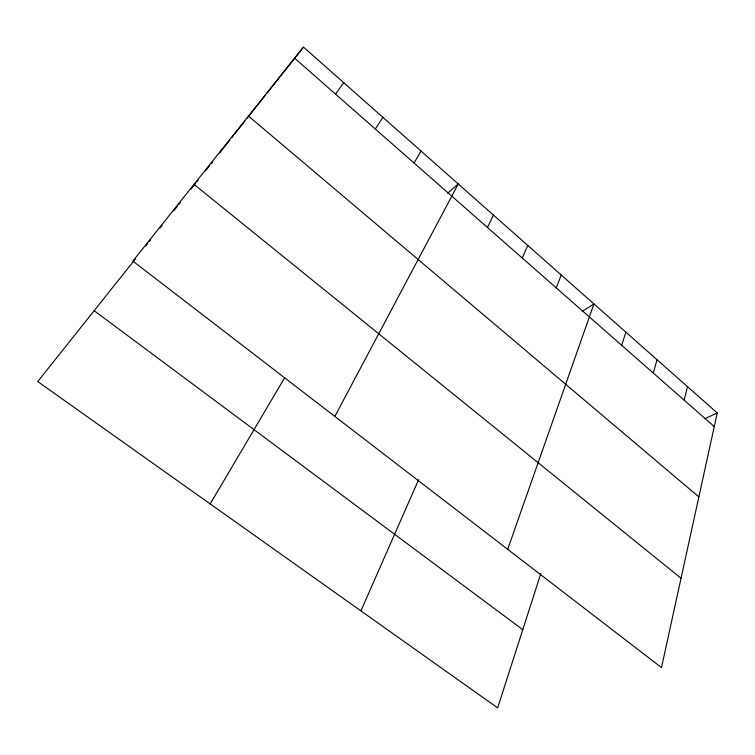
<?xml version="1.0" encoding="UTF-8"?>
<svg xmlns="http://www.w3.org/2000/svg" width="755" height="755" viewBox="0 0 755 755"><rect width="100%" height="100%" fill="white"/><g stroke="black" fill="none" stroke-linecap="round" stroke-linejoin="round"><path stroke-width="1.13" d="M717.25 412.966L661.484 667.59L132.852 261.098L303.453 47.093L717.25 412.966L704.698 418.78M684.134 400.131L687.484 386.645M653.292 373.055L657.029 359.72M621.705 345.328L625.857 332.153M540.778 573.668L497.649 707.907L37.75 381.558L135.692 258.578M507.681 549.329L593.94 303.935L582.256 311.305M556.227 287.853L561.248 275.028M522.281 258.04L527.754 245.413M360.918 610.88L418.61 479.68M487.475 227.491L493.44 215.071M334.843 416.42L458.257 183.965L447.696 193.186M414.051 163.033L421.073 151.094M210.164 503.906L284.795 377.528M375.31 129.02L382.908 117.346M335.513 94.082L343.714 82.691M205.379 171.026L209.673 165.609M211.107 163.797L212.532 161.985M219.714 152.916L229.775 140.194M231.927 137.486L233.361 135.673M234.786 133.871L244.809 121.206M246.951 118.488L265.109 95.555M267.251 92.837L303.453 47.093M145.696 246.026L147.838 243.327M149.273 241.534L150.707 239.731M160.013 228.048L162.155 225.349M173.659 210.909L177.274 206.37M178.718 204.548L180.171 202.736M191.015 189.127L195.337 183.691M196.772 181.889L198.216 180.077M94.177 310.701L522.781 629.67M194.016 184.371L681.048 578.283M248.48 116.053L698.866 496.913M294.61 58.182L714.268 426.584"/></g></svg>
